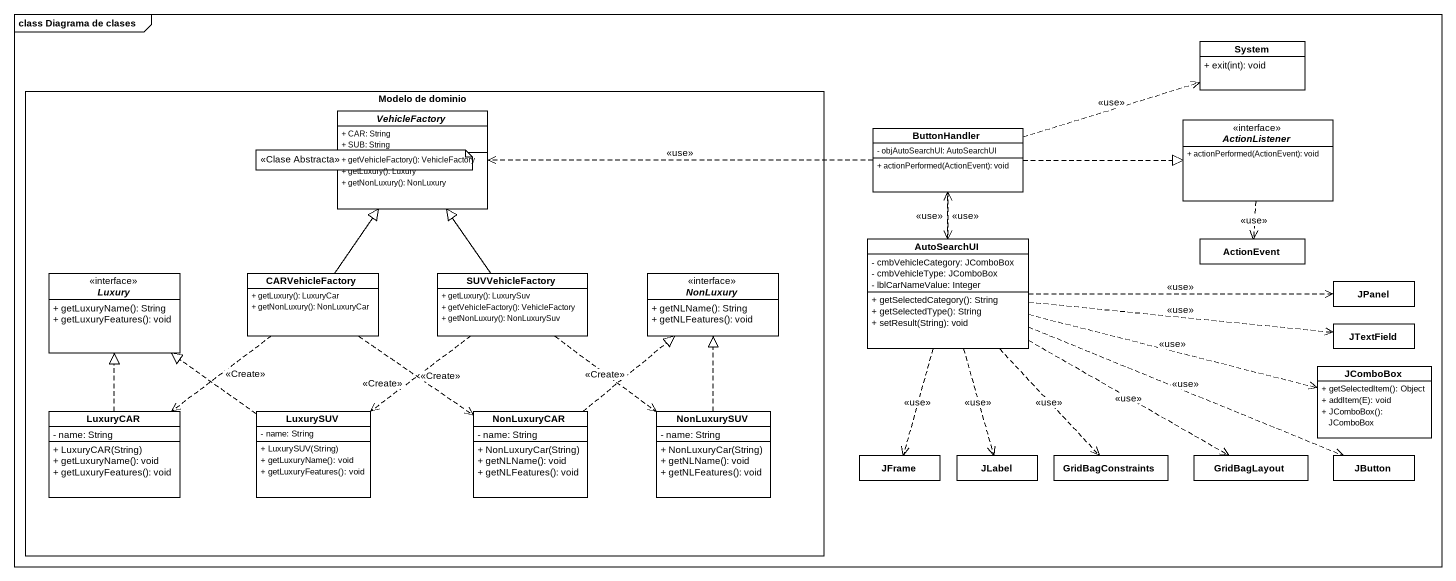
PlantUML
@startuml
mainframe class Diagrama de clases
hide circle
hide empty members
skinparam classAttributeIconSize 0
class System {
  + exit(int): void
}
rectangle "Modelo de dominio" as Modelo_de_dominio {
  abstract class VehicleFactory {
    + CAR: String
    + SUB: String
    + getVehicleFactory(): VehicleFactory
    + getLuxury(): Luxury
    + getNonLuxury(): NonLuxury
  }
  interface Luxury {
    + getLuxuryName(): String
    + getLuxuryFeatures(): void
  }
  class CARVehicleFactory {
    + getLuxury(): LuxuryCar
    + getNonLuxury(): NonLuxuryCar
  }
  class SUVVehicleFactory {
    + getLuxury(): LuxurySuv
    + getVehicleFactory(): VehicleFactory
    + getNonLuxury(): NonLuxurySuv
  }
  interface NonLuxury {
    + getNLName(): String
    + getNLFeatures(): void
  }
  class LuxuryCAR {
    - name: String
    + LuxuryCAR(String)
    + getLuxuryName(): void
    + getLuxuryFeatures(): void
  }
  class LuxurySUV {
    - name: String
    + LuxurySUV(String)
    + getLuxuryName(): void
    + getLuxuryFeatures(): void
  }
  class NonLuxuryCAR {
    - name: String
    + NonLuxuryCar(String)
    + getNLName(): void
    + getNLFeatures(): void
  }
  class NonLuxurySUV {
    - name: String
    + NonLuxuryCar(String)
    + getNLName(): void
    + getNLFeatures(): void
  }
}
class ButtonHandler {
  - objAutoSearchUI: AutoSearchUI
  + actionPerformed(ActionEvent): void
}
interface ActionListener {
  + actionPerformed(ActionEvent): void
}
class AutoSearchUI {
  - cmbVehicleCategory: JComboBox
  - cmbVehicleType: JComboBox
  - lblCarNameValue: Integer
  + getSelectedCategory(): String
  + getSelectedType(): String
  + setResult(String): void
}
class ActionEvent
class JPanel
class JTextField
class JComboBox {
  + getSelectedItem(): Object
  + addItem(E): void
  + JComboBox(): JComboBox
}
class JFrame
class JLabel
class GridBagConstraints
class GridBagLayout
class JButton
ButtonHandler .right.> System : <<use>>
ButtonHandler .left.> VehicleFactory : <<use>>
ButtonHandler .right.|> ActionListener
ButtonHandler ..> AutoSearchUI : <<use>>
ActionListener ..> ActionEvent : <<use>>
CARVehicleFactory -up-|> VehicleFactory
CARVehicleFactory ..> LuxuryCAR : <<Create>>
CARVehicleFactory ..> NonLuxuryCAR : <<Create>>
SUVVehicleFactory -up-|> VehicleFactory
SUVVehicleFactory ..> LuxurySUV : <<Create>>
SUVVehicleFactory ..> NonLuxurySUV : <<Create>>
AutoSearchUI .up.> ButtonHandler : <<use>>
AutoSearchUI .right.> JPanel : <<use>>
AutoSearchUI .right.> JTextField : <<use>>
AutoSearchUI .right.> JComboBox : <<use>>
AutoSearchUI ..> JFrame : <<use>>
AutoSearchUI ..> JLabel : <<use>>
AutoSearchUI ..> GridBagConstraints : <<use>>
AutoSearchUI .right.> GridBagLayout : <<use>>
AutoSearchUI .right.> JButton : <<use>>
LuxuryCAR .up.|> Luxury
LuxurySUV .up.|> Luxury
NonLuxuryCAR .up.|> NonLuxury
NonLuxurySUV .up.|> NonLuxury
note as N1
  <<Clase Abstracta>>
end note
@enduml
